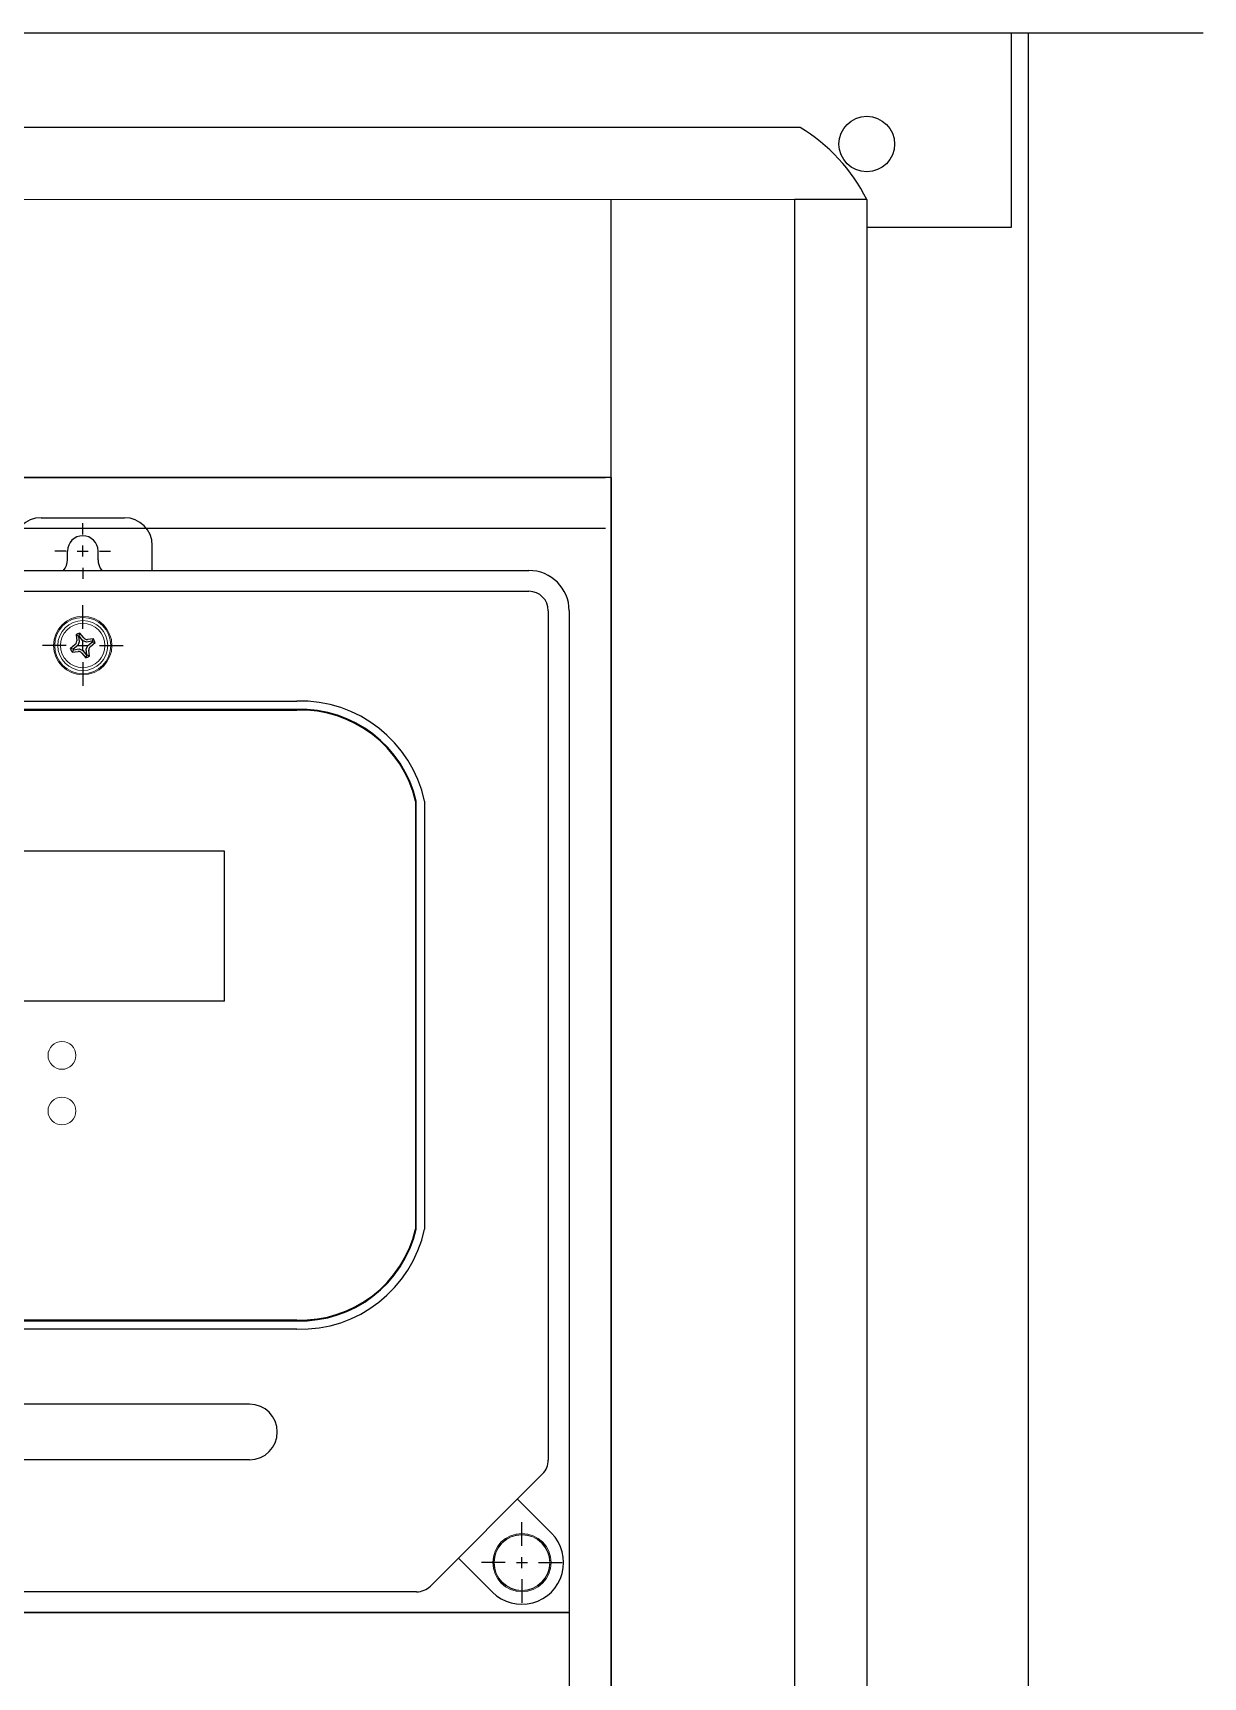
# Model space of a CAD drawing. Header units: metres. Extents: x 665631 to 671054, y 4275967 to 4279024.
# Drawn here: x 666138.34 to 666164.16, y 4276631.97 to 4276668.25 of the extents above; entities that cross this region are included whole.
import ezdxf

# ---------------------------------------------------------------- set-up
doc = ezdxf.new("R2010")
doc.units = ezdxf.units.M
doc.layers.get('0').update_dxf_attribs({"color": 5, "lineweight": 0})
for name, color, linetype in [('AFB ANTED', 7, 'Continuous'), ('TOP', 7, 'Continuous'), ('Viewport', 7, 'Continuous')]:
    doc.layers.add(name, color=color, linetype=linetype)

# ---------------------------------------------------------------- blocks, each defined once
blk = doc.blocks.new('2A40094')
at = {"linetype": 'Continuous', "lineweight": 0}
for centre, radius in [((87.49999599999865, 246.5000040000001), 5.25), ((87.49999599999865, 246.5000040000001), 5.05), ((87.49999599999865, 246.5000040000001), 4.5), ((87.49999599999865, 246.5000039999998), 4), ((83.75000600000203, 172.7500000000001), 2.5), ((83.75000600000203, 162.749982), 2.5), ((49.62499399999797, 142.124982), 16.25), ((49.62499399999797, 142.124982), 16), ((49.62499399999797, 142.124982), 6.25), ((46.375, 142.124982), 2.5), ((52.87500200000068, 142.124982), 2.5), ((8.499995999998646, 81.50000999999997), 5.25), ((8.499995999998646, 81.50000999999997), 5.05), ((8.499995999998646, 81.50001000000009), 5), ((166.5000080000027, 81.50001000000009), 5.25), ((166.5000080000027, 81.50001000000009), 5.05), ((166.5000080000027, 81.50001000000009), 5)]:
    blk.add_circle(centre, radius, dxfattribs=at)
at = {"layer": 'TOP', "linetype": 'Continuous'}
for p, q in [((79.99999399999797, 269.500004), (94.99999799999932, 269.500004)), ((87.49999599999865, 266.499994), (87.49999599999865, 268.5000180000001)), ((75.00000800000271, 260.000004), (75.00000800000271, 264.5000200000001)), ((84.50001000000339, 263.499984), (82.50001000000339, 263.499984)), ((84.74999399999797, 261.937192), (84.74999399999797, 263.499984)), ((86.50000800000271, 263.499984), (88.50000800000271, 263.499984)), ((87.49999599999865, 262.499996), (87.49999599999865, 264.5000200000001)), ((90.24999799999932, 261.937192), (90.24999799999932, 263.499984)), ((90.50000600000203, 263.499984), (92.50000600000203, 263.499984)), ((100.0000080000027, 260.000004), (100.0000080000027, 264.5000200000001)), ((87.49999599999865, 260.5000220000001), (87.49999599999865, 258.499998)), ((7.25, 260.000004), (167.7500040000014, 260.000004)), ((7.25, 256.24999), (167.7500040000014, 256.24999)), ((6.000002031214535e-06, 72.50000200000011), (6.000002031214535e-06, 252.7500100000001)), ((3.749993999997969, 99.9497560000001), (3.749993999997969, 252.7500100000001)), ((87.49999599999865, 249.5000140000001), (87.49999599999865, 253.749998)), ((171.2500080000027, 252.7500100000001), (171.2500080000027, 99.9497560000001)), ((174.9999979999993, 252.7500100000001), (174.9999979999993, 72.50000200000011)), ((86.64067199999408, 248.57231), (86.31281000000308, 248.4348180000001)), ((86.9696019999974, 248.707186), (86.64067199999408, 248.57231)), ((86.84257399999478, 248.2324560000001), (86.9696019999974, 248.707186)), ((87.31735199999821, 248.290204), (86.9696019999974, 248.707186)), ((84.50001000000339, 246.500004), (80.25000200000068, 246.500004)), ((85.70979399999487, 246.31736), (85.29281400000036, 245.96961)), ((85.76756799999566, 245.842582), (85.29281400000036, 245.96961)), ((85.42771400000493, 245.640658), (85.29281400000036, 245.96961)), ((85.56515799999761, 245.312818), (85.42771400000493, 245.640658)), ((85.81070999999065, 245.73852), (85.56515799999761, 245.312818)), ((86.13672999999835, 246.664384), (85.70979399999487, 246.31736)), ((86.59225000000151, 246.4759260000001), (85.76756799999566, 245.842582)), ((85.81070999999065, 245.73852), (85.76756799999566, 245.842582)), ((85.81070999999065, 245.73852), (86.84158199999365, 245.8746540000001)), ((86.13672999999835, 246.664384), (86.30377399999998, 246.851388)), ((86.30377399999998, 246.851388), (86.40207399999781, 247.0830120000001)), ((86.73850999999559, 248.18929), (86.31281000000308, 248.4348180000001)), ((86.31281000000308, 248.4348180000001), (86.36217799999577, 247.8941060000001)), ((86.36217799999577, 247.8941060000001), (86.41910199999984, 247.3469)), ((86.40207399999781, 247.0830120000001), (86.41910199999984, 247.3469)), ((86.50000800000271, 246.500004), (88.50000800000271, 246.500004)), ((86.87464599999657, 247.158394), (86.59225000000151, 246.4759260000001)), ((86.84257399999478, 248.2324560000001), (86.73850999999559, 248.18929)), ((86.73850999999559, 248.18929), (86.87464599999657, 247.158394)), ((86.84158199999365, 245.8746540000001), (87.52407400000084, 245.59226)), ((87.47591799999645, 247.4077500000001), (86.84257399999478, 248.2324560000001)), ((87.6643999999942, 247.863292), (87.31735199999821, 248.290204)), ((88.15841000000364, 247.125354), (87.47591799999645, 247.4077500000001)), ((87.49999599999865, 245.5000160000001), (87.49999599999865, 247.499992)), ((87.52407400000084, 245.59226), (88.15741600000183, 244.767552)), ((87.6643999999942, 247.863292), (87.85137999999279, 247.6962000000001)), ((87.85137999999279, 247.6962000000001), (88.0830019999994, 247.5979500000001)), ((88.0830019999994, 247.5979500000001), (88.34689200000139, 247.580898)), ((88.12536999999429, 245.841614), (88.4077399999951, 246.524082)), ((88.2615039999946, 244.8107180000001), (88.12536999999429, 245.841614)), ((89.18928199999209, 247.261488), (88.15841000000364, 247.125354)), ((88.8941199999972, 247.637822), (88.34689200000139, 247.580898)), ((88.4077399999951, 246.524082), (89.2324479999952, 247.157426)), ((88.59794199999305, 245.916998), (88.58088799999678, 245.6531080000001)), ((88.63781400000153, 245.105904), (88.58088799999678, 245.6531080000001)), ((88.69621599999664, 246.1486200000001), (88.59794199999305, 245.916998)), ((88.86328399999184, 246.3356240000001), (88.69621599999664, 246.1486200000001)), ((88.86328399999184, 246.3356240000001), (89.29019600000174, 246.6826480000001)), ((89.43483399999968, 247.68719), (88.8941199999972, 247.637822)), ((89.18928199999209, 247.261488), (89.43483399999968, 247.68719)), ((89.2324479999952, 247.157426), (89.18928199999209, 247.261488)), ((89.2324479999952, 247.157426), (89.70720000000438, 247.030398)), ((89.29019600000174, 246.6826480000001), (89.70720000000438, 247.030398)), ((89.57230200000049, 247.3593500000001), (89.43483399999968, 247.68719)), ((89.70720000000438, 247.030398), (89.57230200000049, 247.3593500000001)), ((90.50000600000203, 246.500004), (94.74998799999594, 246.500004)), ((85.56515799999761, 245.312818), (86.10586999999941, 245.3621860000001)), ((86.10586999999941, 245.3621860000001), (86.65312400000403, 245.41911)), ((86.91698799999722, 245.402058), (86.65312400000403, 245.41911)), ((87.1486120000045, 245.30376), (86.91698799999722, 245.402058)), ((87.33561599999666, 245.136716), (87.1486120000045, 245.30376)), ((87.33561599999666, 245.136716), (87.68263999999908, 244.7098040000001)), ((87.49999599999865, 243.499994), (87.49999599999865, 239.2500100000001)), ((87.68263999999908, 244.7098040000001), (88.03041399999347, 244.292822)), ((88.15741600000183, 244.767552), (88.03041399999347, 244.292822)), ((88.03041399999347, 244.292822), (88.3593419999961, 244.4276980000001)), ((88.15741600000183, 244.767552), (88.2615039999946, 244.8107180000001)), ((88.2615039999946, 244.8107180000001), (88.68720400000166, 244.565142)), ((88.3593419999961, 244.4276980000001), (88.68720400000166, 244.565142)), ((88.68720400000166, 244.565142), (88.63781400000153, 245.105904)), ((48.99999599999865, 236.499984), (125.999993999998, 236.499984)), ((125.999993999998, 234.9999800000001), (48.99999599999865, 234.9999800000001)), ((48.99999599999865, 234.874988), (125.999993999998, 234.874988)), ((26.00000600000203, 141.5000200000001), (26.00000600000203, 218.5000180000001)), ((27.49999799999932, 218.5000180000001), (27.49999799999932, 141.5000200000001)), ((27.62500200000068, 141.6250120000001), (27.62500200000068, 218.5000180000001)), ((147.3749879999959, 218.5000180000001), (147.3749879999959, 141.5000200000001)), ((147.5000040000014, 141.5000200000001), (147.5000040000014, 218.5000180000001)), ((149.0000100000034, 218.5000180000001), (149.0000100000034, 141.5000200000001)), ((112.9999879999959, 209.499986), (52.99999399999797, 209.499986)), ((52.99999399999797, 182.499988), (52.99999399999797, 209.499986)), ((112.9999879999959, 182.499988), (112.9999879999959, 209.499986)), ((112.9999879999959, 182.499988), (52.99999399999797, 182.499988)), ((48.99999599999865, 125.0000100000001), (125.999993999998, 125.0000100000001)), ((125.999993999998, 125.1250020000001), (49.125, 125.1250020000001)), ((125.999993999998, 123.5000040000001), (48.99999599999865, 123.5000040000001)), ((117.5000040000014, 110.0000040000001), (57.49999799999932, 110.0000040000001)), ((52.5, 105.0000040000001), (52.5, 104.999994)), ((122.4999899999966, 105.0000040000001), (122.4999899999966, 104.999994)), ((117.5000040000014, 99.99999600000001), (57.49999799999932, 99.99999600000001)), ((24.97487399999227, 77.27512200000001), (4.775125999993179, 97.4748820000001)), ((170.2248759999929, 97.4748820000001), (150.0251179999905, 77.27512200000001)), ((3.196697999999742, 86.80329600000005), (9.321700000000419, 92.92831000000001)), ((165.6783040000009, 92.92831000000001), (171.8032939999975, 86.80329600000005)), ((8.499995999998646, 84.49999600000001), (8.499995999998646, 88.7500040000001)), ((166.5000080000027, 84.49999600000001), (166.5000080000027, 88.7500040000001)), ((5.499995999998646, 81.50001000000009), (1.250002000000677, 81.50001000000009)), ((7.499995999998646, 81.50001000000009), (9.499995999998646, 81.50001000000009)), ((8.499995999998646, 80.499998), (8.499995999998646, 82.499998)), ((11.49999399999797, 81.50001000000009), (15.75000200000068, 81.50001000000009)), ((19.92829399999755, 82.3216900000001), (13.80330600000161, 76.19670000000008)), ((161.1966979999997, 76.19670000000008), (155.0717080000031, 82.3216900000001)), ((163.4999959999986, 81.50001000000009), (159.2499899999966, 81.50001000000009)), ((165.4999959999986, 81.50001000000009), (167.499993999998, 81.50001000000009)), ((166.5000080000027, 80.499998), (166.5000080000027, 82.499998)), ((169.499993999998, 81.50001000000009), (173.75, 81.50001000000009)), ((8.499995999998646, 78.50000000000011), (8.499995999998646, 74.24999200000002)), ((166.5000080000027, 78.50000000000011), (166.5000080000027, 74.24999200000002)), ((147.5502439999982, 76.24999200000002), (27.44974599999841, 76.24999200000002)), ((6.000002031214535e-06, 31.50001000000009), (6.000002031214535e-06, 72.50000200000011)), ((0.2679519999946933, 72.50000200000011), (6.000002031214535e-06, 72.50000200000011)), ((6.000002031214535e-06, 72.50000200000011), (0.2679519999946933, 72.50000200000011)), ((1.000006000002031, 72.50000200000011), (0.2679519999946933, 72.50000200000011)), ((0.2679519999946933, 72.50000200000011), (1.000006000002031, 72.50000200000011)), ((1.000006000002031, 72.50000200000011), (2.000004000001354, 72.50000200000011)), ((2.000004000001354, 72.50000200000011), (1.000006000002031, 72.50000200000011)), ((2.000004000001354, 72.50000200000011), (172.9999979999993, 72.50000200000011)), ((172.9999979999993, 72.50000200000011), (2.000004000001354, 72.50000200000011)), ((174.0000100000034, 72.50000200000011), (172.9999979999993, 72.50000200000011)), ((172.9999979999993, 72.50000200000011), (174.0000100000034, 72.50000200000011)), ((174.0000100000034, 72.50000200000011), (174.7320380000019, 72.50000200000011)), ((174.7320380000019, 72.50000200000011), (174.0000100000034, 72.50000200000011)), ((174.7320380000019, 72.50000200000011), (174.9999979999993, 72.50000200000011)), ((174.9999979999993, 72.50000200000011), (174.7320380000019, 72.50000200000011)), ((174.9999979999993, 72.50000200000011), (174.9999979999993, 31.50001000000009)), ((20.50000200000068, 43.00001200000008), (20.50000200000068, 47.00001000000009)), ((154.4999899999966, 43.00001200000008), (154.4999899999966, 47.00001000000009)), ((15.95181800000137, 41.27618200000006), (16.37296399999468, 41.58064600000012)), ((16.37296399999468, 41.58064600000012), (17.03001000000222, 41.99660800000004)), ((17.13760999999067, 41.66036400000007), (16.99812000000384, 41.34141600000009)), ((17.03001000000222, 41.99660800000004), (17.03589600000123, 42.00000000000011)), ((17.32786000000488, 42.00000000000011), (17.13760999999067, 41.66036400000007)), ((19.99999599999865, 36.78869000000009), (19.99999599999865, 43.21131200000002)), ((20.99999599999865, 36.78869000000009), (20.99999599999865, 43.21131200000002)), ((23.84011999999348, 41.70474200000001), (23.67214399999648, 42.00000000000011)), ((23.96740199999476, 41.42816000000005), (23.84011999999348, 41.70474200000001)), ((23.96998199999507, 41.99660800000004), (23.96410800000012, 42.00000000000011)), ((24.05209800000011, 41.20213200000001), (23.96740199999476, 41.42816000000005)), ((24.62703799999144, 41.58064600000012), (23.96998199999507, 41.99660800000004)), ((25.04817399999592, 41.27618200000006), (24.62703799999144, 41.58064600000012)), ((149.9518180000014, 41.27618200000006), (150.3729639999947, 41.58064600000012)), ((150.3729639999947, 41.58064600000012), (151.0300219999917, 41.99660800000004)), ((151.1375980000012, 41.66036400000007), (150.9981200000038, 41.34141600000009)), ((151.0300219999917, 41.99660800000004), (151.0359079999907, 42.00000000000011)), ((151.3278480000008, 42.00000000000011), (151.1375980000012, 41.66036400000007)), ((153.9999959999986, 36.78869000000009), (153.9999959999986, 43.21131200000002)), ((155.0000080000027, 36.78869000000009), (155.0000080000027, 43.21131200000002)), ((157.8401199999935, 41.70474200000001), (157.6721299999917, 42.00000000000011)), ((157.9674139999988, 41.42816000000005), (157.8401199999935, 41.70474200000001)), ((157.9640939999954, 42.00000000000011), (157.9699799999944, 41.99660800000004)), ((158.0520980000001, 41.20213200000001), (157.9674139999988, 41.42816000000005)), ((157.9699799999944, 41.99660800000004), (158.6270379999914, 41.58064600000012)), ((158.6270379999914, 41.58064600000012), (159.048186, 41.27618200000006)), ((17.50000400000135, 40.00000000000011), (13.50000600000203, 40.00000000000011)), ((14.82296199999109, 41.00001200000008), (14.58391400000255, 41.00001200000008)), ((14.58391400000255, 39.00001400000008), (14.92436199999065, 39.00001400000008)), ((15.13632799999323, 41.00001200000008), (14.82296199999109, 41.00001200000008)), ((14.92436199999065, 39.00001400000008), (15.2264140000043, 39.00001400000008)), ((15.38482199999271, 41.00001200000008), (15.13632799999323, 41.00001200000008)), ((15.2264140000043, 39.00001400000008), (15.45414999999048, 39.00001400000008)), ((15.54518000000098, 41.00001200000008), (15.38482199999271, 41.00001200000008)), ((15.45414999999048, 39.00001400000008), (15.57986800000072, 39.00001400000008)), ((15.60101600000053, 41.00001200000008), (15.54518000000098, 41.00001200000008)), ((15.57986800000072, 39.00001400000008), (15.60101600000053, 39.00001400000008)), ((15.60101600000053, 41.00001200000008), (15.63777400000254, 41.0299040000001)), ((16.8857960000023, 41.00001200000008), (15.60101600000053, 41.00001200000008)), ((15.60101600000053, 39.00001400000008), (16.8857960000023, 39.00001400000008)), ((15.60101600000053, 39.00001400000008), (15.63777400000254, 38.97009800000001)), ((15.63777400000254, 41.0299040000001), (15.73619399999734, 41.10884800000008)), ((15.63777400000254, 38.97009800000001), (15.73619399999734, 38.89115400000003)), ((15.73619399999734, 41.10884800000008), (15.95181800000137, 41.27618200000006)), ((15.73619399999734, 38.89115400000003), (15.95181800000137, 38.72381800000005)), ((15.95181800000137, 38.72381800000005), (16.37296399999468, 38.41938000000005)), ((16.89016799999808, 41.01568400000008), (16.8857960000023, 41.00001200000008)), ((16.8857960000023, 39.00001400000008), (16.90069399999629, 38.94761800000003)), ((16.92288199999894, 41.12551400000007), (16.89016799999808, 41.01568400000008)), ((16.90069399999629, 38.94761800000003), (16.94790600000124, 38.79789400000004)), ((16.99812000000384, 41.34141600000009), (16.92288199999894, 41.12551400000007)), ((16.94790600000124, 38.79789400000004), (17.03259000000253, 38.57186600000011)), ((17.03259000000253, 38.57186600000011), (17.15988399999333, 38.2952600000001)), ((19.50000200000068, 40.00000000000011), (21.50000200000068, 40.00000000000011)), ((20.50000200000068, 39.00001400000008), (20.50000200000068, 41.00001200000008)), ((23.5, 40.00000000000011), (27.49999799999932, 40.00000000000011)), ((24.09930999999051, 41.05238200000008), (24.05209800000011, 41.20213200000001)), ((24.11420599999838, 41.00001200000008), (24.09930999999051, 41.05238200000008)), ((25.39897599999676, 41.00001200000008), (24.11420599999838, 41.00001200000008)), ((24.11420599999838, 39.00001400000008), (24.37298400000145, 39.00001400000008)), ((24.37298400000145, 39.00001400000008), (24.72035999999207, 39.00001400000008)), ((24.72035999999207, 39.00001400000008), (25.02857599999697, 39.00001400000008)), ((25.02857599999697, 39.00001400000008), (25.25611800000479, 39.00001400000008)), ((25.26379799999995, 41.10884800000008), (25.04817399999592, 41.27618200000006)), ((25.25611800000479, 39.00001400000008), (25.37914999999339, 39.00001400000008)), ((25.36222999999882, 41.0299040000001), (25.26379799999995, 41.10884800000008)), ((25.39897599999676, 41.00001200000008), (25.36222999999882, 41.0299040000001)), ((25.37914999999339, 39.00001400000008), (25.39897599999676, 39.00001400000008)), ((151.5000020000007, 40.00000000000011), (147.5000040000014, 40.00000000000011)), ((149.6010160000005, 41.00001200000008), (149.6377619999985, 41.0299040000001)), ((150.8857960000023, 41.00001200000008), (149.6010160000005, 41.00001200000008)), ((149.6010160000005, 39.00001400000008), (150.8857960000023, 39.00001400000008)), ((149.6010160000005, 39.00001400000008), (149.6377619999985, 38.97009800000001)), ((149.6377619999985, 41.0299040000001), (149.7362060000014, 41.10884800000008)), ((149.6377619999985, 38.97009800000001), (149.7362060000014, 38.89115400000003)), ((149.7362060000014, 41.10884800000008), (149.9518180000014, 41.27618200000006)), ((149.7362060000014, 38.89115400000003), (149.9518180000014, 38.72381800000005)), ((149.9518180000014, 38.72381800000005), (150.3729639999947, 38.41938000000005)), ((150.890155999994, 41.01568400000008), (150.8857960000023, 41.00001200000008)), ((150.8857960000023, 39.00001400000008), (150.9006939999963, 38.94761800000003)), ((150.9228819999989, 41.12551400000007), (150.890155999994, 41.01568400000008)), ((150.9006939999963, 38.94761800000003), (150.9479040000006, 38.79789400000004)), ((150.9981200000038, 41.34141600000009), (150.9228819999989, 41.12551400000007)), ((150.9479040000006, 38.79789400000004), (151.0325900000025, 38.57186600000011)), ((151.0325900000025, 38.57186600000011), (151.1598839999933, 38.2952600000001)), ((153.5000020000007, 40.00000000000011), (155.5, 40.00000000000011)), ((154.4999899999966, 39.00001400000008), (154.4999899999966, 41.00001200000008)), ((157.5, 40.00000000000011), (161.4999979999993, 40.00000000000011)), ((158.0993099999905, 41.05238200000008), (158.0520980000001, 41.20213200000001)), ((158.1142059999984, 41.00001200000008), (158.0993099999905, 41.05238200000008)), ((159.3989880000008, 41.00001200000008), (158.1142059999984, 41.00001200000008)), ((158.1142059999984, 39.00001400000008), (158.3729840000015, 39.00001400000008)), ((158.3729840000015, 39.00001400000008), (158.7203460000019, 39.00001400000008)), ((158.7203460000019, 39.00001400000008), (159.028588000001, 39.00001400000008)), ((159.028588000001, 39.00001400000008), (159.2561180000048, 39.00001400000008)), ((159.048186, 41.27618200000006), (159.263798, 41.10884800000008)), ((159.2561180000048, 39.00001400000008), (159.3791479999927, 39.00001400000008)), ((159.263798, 41.10884800000008), (159.3622159999941, 41.0299040000001)), ((159.3622159999941, 41.0299040000001), (159.3989880000008, 41.00001200000008)), ((159.3791479999927, 39.00001400000008), (159.3989880000008, 39.00001400000008)), ((159.420134, 41.00001200000008), (159.3989880000008, 41.00001200000008)), ((159.3989880000008, 39.00001400000008), (159.4548219999997, 39.00001400000008)), ((159.5458539999963, 41.00001200000008), (159.420134, 41.00001200000008)), ((159.4548219999997, 39.00001400000008), (159.6151799999934, 39.00001400000008)), ((159.773577999993, 41.00001200000008), (159.5458539999963, 41.00001200000008)), ((159.6151799999934, 39.00001400000008), (159.8636640000041, 39.00001400000008)), ((160.0756419999962, 41.00001200000008), (159.773577999993, 41.00001200000008)), ((159.8636640000041, 39.00001400000008), (160.177039999995, 39.00001400000008)), ((160.4160759999941, 41.00001200000008), (160.0756419999962, 41.00001200000008)), ((160.177039999995, 39.00001400000008), (160.4160759999941, 39.00001400000008)), ((16.37296399999468, 38.41938000000005), (17.03001000000222, 38.00339200000008)), ((17.03001000000222, 38.00339200000008), (17.03589600000123, 38.00000200000011)), ((17.15988399999333, 38.2952600000001), (17.32786000000488, 38.00000200000011)), ((20.50000200000068, 37.00001400000008), (20.50000200000068, 32.99999200000002)), ((150.3729639999947, 38.41938000000005), (151.0300219999917, 38.00339200000008)), ((151.0300219999917, 38.00339200000008), (151.0359079999907, 38.00000200000011)), ((151.1598839999933, 38.2952600000001), (151.3278480000008, 38.00000200000011)), ((154.4999899999966, 37.00001400000008), (154.4999899999966, 32.99999200000002)), ((6.000002031214535e-06, 7.25), (6.000002031214535e-06, 31.50001000000009)), ((174.9999979999993, 31.50001000000009), (174.9999979999993, 7.25)), ((167.7500040000014, 6.000000098538294e-06), (7.25, 6.000000098538294e-06))]:
    blk.add_line(p, q, dxfattribs=at)
for centre, radius, start, end in [((79.99999399999797, 264.5000200000001), 5, 90, 180), ((94.99999799999932, 264.5000200000001), 5, 0, 90), ((87.49999599999865, 263.499984), 2.75, 0, 180), ((81.75000800000271, 261.937192), 3, 319.7800079999136, 0), ((93.25000800000271, 261.937192), 3, 180, 220.2199919996832), ((7.25, 252.7500100000001), 7.25, 90, 180), ((167.7500040000014, 252.7500100000001), 7.25, 0, 90), ((7.25, 252.7500100000001), 3.5, 90, 180), ((167.7500040000014, 252.7500100000001), 3.5, 0, 90), ((48.33989344543079, 213.6490379308451), 22.86051236310035, 88.34534119215643, 167.7487438715223), ((48.3452222179767, 213.5956323220302), 21.41439830947643, 88.24783205098431, 166.7604526695609), ((48.34570177830756, 213.5907379382344), 21.29433442670173, 88.23924063542498, 166.6709012870488), ((126.6600965545658, 213.6490379308451), 22.86051236310692, 12.25125612848445, 91.6546588078431), ((126.6547677820199, 213.5956323220302), 21.41439830947757, 13.23954733044029, 91.75216794901557), ((126.6542882216891, 213.5907379382344), 21.29433442669891, 13.32909871294794, 91.76075936457526), ((48.33989344543079, 146.351000069155), 22.86051236310692, 192.2512561284844, 271.6546588078431), ((48.3452222179767, 146.40440567797), 21.41439830947757, 193.2395473304403, 271.7521679490156), ((48.47022621797805, 146.52939767797), 21.41439830947757, 193.2395473304403, 271.7521679490156), ((126.6600965545658, 146.351000069155), 22.86051236310035, 268.3453411921564, 347.7487438715223), ((126.6542882216891, 146.4093000617657), 21.29433442670173, 268.2392406354249, 346.6709012870488), ((126.6547677820199, 146.40440567797), 21.41439830947643, 268.2478320509844, 346.7604526695609), ((57.49999799999932, 104.999994), 5, 90, 180), ((117.5000040000014, 104.999994), 5, 0, 90), ((21.23958799999673, 104.7604120000001), 3.75, 77.7790810000248, 192.2209190001482), ((21.23958799999673, 104.7604120000001), 3.5, 77.77908100007338, 192.2209189998978), ((17.97086368044256, 82.25679789769174), 26.23254297230693, 25.33141070663869, 81.20792927172947), ((17.97230994158599, 82.26942011245205), 26.46940498518888, 25.18530586044092, 81.17448122204944), ((36.58380599999509, 108.0838040000001), 19.45, 192.2209190000152, 257.7790810000265), ((36.58380599999509, 108.0838040000001), 19.2, 192.2209190000178, 257.779080999991), ((57.49999799999932, 105.0000040000001), 5, 180, 270), ((117.5000040000014, 105.0000040000001), 5, 270, 0), ((7.25, 99.9497560000001), 3.5, 180, 224.9999999998855), ((167.7500040000014, 99.9497560000001), 3.5, 314.9999999997802, 0), ((34.17361116467509, 97.71560714441102), 8.808035751681814, 258.825249227744, 331.6524914274503), ((34.17106657920522, 97.84830767158508), 8.687830726639152, 259.0414221406168, 329.8176726275021), ((8.499995999998646, 81.50001000000009), 7.5, 134.9999999999804, 314.9999999999804), ((166.5000080000027, 81.50001000000009), 7.5, 225.0000000000196, 45.00000000001966), ((27.44974599999841, 79.74999600000001), 3.5, 224.9999999998855, 270), ((147.5502439999982, 79.74999600000001), 3.5, 270, 315.0000000001145), ((20.50000200000068, 40.00000000000011), 5, 11.53695899997338, 168.4630410000266), ((154.4999899999966, 40.00000000000011), 5, 11.53695899997338, 168.4630410000266), ((20.50000200000068, 40.00000000000011), 3.5, 180, 180), ((20.50000200000068, 40.00000000000011), 3.25, 98.84988300002796, 261.150116999972), ((20.50000200000068, 40.00000000000011), 3.75, 32.23095300023382, 147.7690470001434), ((20.50000200000068, 40.00000000000011), 3.25, 81.15011699997204, 98.84988300002796), ((20.50000200000068, 40.00000000000011), 3.25, 278.8498830000279, 81.15011699997204), ((154.4999899999966, 40.00000000000011), 3.5, 180, 180), ((154.4999899999966, 40.00000000000011), 3.25, 98.84988300002796, 261.150116999972), ((154.4999899999966, 40.00000000000011), 3.75, 32.23095299985663, 147.7690470001434), ((154.4999899999966, 40.00000000000011), 3.25, 81.15011699997204, 98.84988300002796), ((154.4999899999966, 40.00000000000011), 3.25, 278.8498830000279, 81.15011699997204), ((20.50000200000068, 40.00000000000011), 5, 168.4630410000266, 191.5369589999734), ((20.50000200000068, 40.00000000000011), 5, 191.5369589999734, 348.4630410000266), ((20.50000200000068, 40.00000000000011), 3.75, 164.5339889998856, 195.4660110001144), ((20.50000200000068, 40.00000000000011), 3.75, 212.2309529998566, 344.5339889998455), ((20.50000200000068, 40.00000000000011), 3.75, 344.5339889998455, 15.46601100015288), ((20.50000200000068, 40.00000000000011), 5, 348.4630410000266, 11.53695899997338), ((154.4999899999966, 40.00000000000011), 5, 168.4630410000266, 191.5369589999734), ((154.4999899999966, 40.00000000000011), 5, 191.5369589999734, 348.4630410000266), ((154.4999899999966, 40.00000000000011), 3.75, 164.5339889998471, 195.4660110001529), ((154.4999899999966, 40.00000000000011), 3.75, 212.2309529998566, 344.5339889998857), ((154.4999899999966, 40.00000000000011), 3.75, 344.5339889998857, 15.4660110001127), ((154.4999899999966, 40.00000000000011), 5, 348.4630410000266, 11.53695899997338), ((20.50000200000068, 40.00000000000011), 3.25, 261.150116999972, 278.8498830000279), ((154.4999899999966, 40.00000000000011), 3.25, 261.150116999972, 278.8498830000279), ((7.25, 7.25), 7.25, 180, 270), ((167.7500040000014, 7.25), 7.25, 270, 0)]:
    blk.add_arc(centre, radius, start, end, dxfattribs=at)
blk = doc.blocks.new('ANO DETAYI')
for p, q in [((-70014.26931920885, 794.0250672013012, 147.9999999999999), (-68705.26931920882, 794.0250672013012, 147.9999999999999)), ((-68705.26931920882, 794.0250672013012, 147.9999999999999), (-68680.26931920882, 794.0250672013012, 147.9999999999999)), ((-68680.26931920882, 794.0250672013012, 147.9999999999999), (-68680.26931920879, 794.0250672013012, 147.9999999999999)), ((-68751.76931920873, 764.0250672013012, 147.9999999999999), (-68751.76931920885, -947.9749327987574, 147.9999999999999))]:
    blk.add_line(p, q)
at = {"linetype": 'ByBlock', "lineweight": 25, "ltscale": 2.5}
for p, q in [((-68712.7693192089, 794.0250672013012, 147.9999999999999), (-68712.7693192089, 759.0250672013012, 147.9999999999999)), ((-68712.7693192089, 794.0250672013012, 147.9999999999999), (-68712.7693192089, 759.0250672013012, 147.9999999999999)), ((-68709.76931920873, 794.0250672013012, 147.9999999999999), (-68709.76931920873, -987.9749327987574, 147.9999999999999)), ((-68750.7693192089, 777.0250672010684, 147.9999999999999), (-69970.7693192089, 777.0250672010684, 147.9999999999999)), ((-68751.76931920873, 764.0250672013012, 147.9999999999999), (-68751.76931920885, 764.0250672013012, 147.9999999999999)), ((-68738.76931920896, 764.0250672013012, 147.9999999999999), (-68751.76931920873, 764.0250672013012, 147.9999999999999)), ((-68740.7693192089, 764.0250672013012, 147.9999999999999), (-68740.7693192089, 764.0250672011848, 147.9999999999999)), ((-68740.7693192089, 764.0250672010684, 147.9999999999999), (-68740.7693192089, 764.0250672013012, 147.9999999999999)), ((-68738.76931920896, 764.0250672013012, 147.9999999999999), (-68738.76931920885, -937.9920530583113, 148.5849034844017)), ((-68712.7693192089, 759.0250672013012, 147.9999999999999), (-68738.76931920896, 759.0250672013012, 147.9999999999999))]:
    blk.add_line(p, q, dxfattribs=at)
at = {"linetype": 'Continuous', "lineweight": 15, "ltscale": 5}
for p, q in [((-68740.7693192089, 764.0250672013012, 147.9999999999999), (-69980.76931920888, 764.0250672011848, 147.9999999999999)), ((-68738.76931920896, 764.0250672013012, 147.9999999999999), (-69980.76931920888, 764.0250672011848, 147.9999999999999)), ((-68751.76931920873, 764.0250672013012, 147.9999999999999), (-68751.76931920885, -947.9749327987574, 147.9999999999999)), ((-68751.76931920873, 764.0250672013012, 147.9999999999999), (-68751.76931920885, -947.9749327987574, 147.9999999999999))]:
    blk.add_line(p, q, dxfattribs=at)
at = {"linetype": 'ByBlock', "lineweight": 25}
blk.add_line((-68784.7692713536, -934.9749327988447, 148), (-68784.76927135386, 764.0250672013012, 147.9999999999999), dxfattribs=at)
at = {"color": 7, "linetype": 'Continuous'}
blk.add_line((-68784.76927135386, 714.0212299084619, 147.9999999999999), (-68784.7692713538, 339.0212300036897, 147.9999999999999), dxfattribs=at)
at = {"linetype": 'ByBlock', "lineweight": 25, "elevation": 147.9999999999999}
for points in [[(-69934.76936706416, 714.0212299084619), (-68785.76936706404, 714.0212299084619)], [(-68784.76927135386, 714.0212300038061), (-69934.76936706416, 714.0212299084619)]]:
    blk.add_lwpolyline(points, dxfattribs=at)
at = {"linetype": 'Continuous'}
blk.add_circle((-68738.76931920888, 774.0250672013012, 147.9999999999999), 5, dxfattribs=at)
at = {"linetype": 'ByBlock', "lineweight": 25, "ltscale": 2.5}
blk.add_arc((-68766.95208692759, 750.0486662297722, 147.9999999999999), 31.45803840672404, 26.37773729134737, 59.04104262433725, dxfattribs=at)
at = {"layer": 'AFB ANTED'}
for p, q in [((-69084.7693671148, 714.0212299084619, 147.9999999999999), (-68785.76936706404, 714.0212299084619, 147.9999999999999)), ((-68784.76936706416, 714.0212299084619, 147.9999999999999), (-68784.76936706415, 213.9921377820242, 114.0226569766059))]:
    blk.add_line(p, q, dxfattribs=at)
at = {"layer": 'AFB ANTED', "color": 3}
blk.add_line((-69484.76936706416, 704.9232718631533, 147.9999999999999), (-68785.76936706404, 704.9232718303788, 147.9999999999999), dxfattribs=at)
at = {"layer": 'Viewport'}
blk.add_line((-68680.26931920882, 794.0250672013012, 147.9999999999999), (-68678.26931920882, 794.0250672013012, 147.9999999999999), dxfattribs=at)
at = {"layer": 'AFB ANTED', "color": 4}
blk.add_blockref('2A40094', (-68967.30636950604, 437.3029245288122, 74.00000000653725), dxfattribs=at)

msp = doc.modelspace()

# ---------------------------------------------------------------- block references
at = {"layer": 'AFB ANTED', "color": 4, "xscale": 0.1226459346474079, "yscale": 0.1226459346474079, "zscale": 0.1226459346474079}
msp.add_blockref('ANO DETAYI', (674587.2734921332, 4276570.863935736), dxfattribs=at)

doc.saveas('drawing.dxf')
